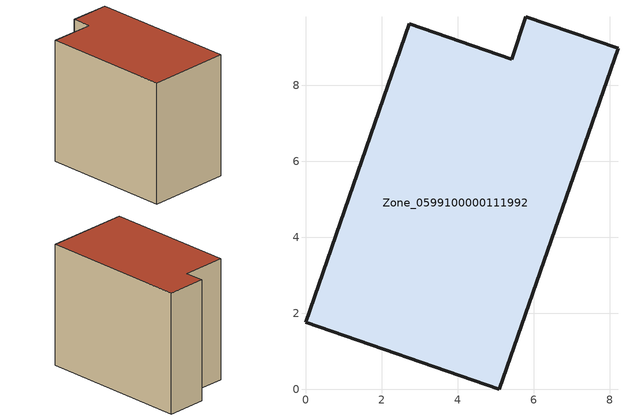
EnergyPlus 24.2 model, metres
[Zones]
Zone_0599100000111992
 floor ground (C_G): 5.1,0 0,1.77 2.73,9.62 5.42,8.68 5.8,9.81 8.22,8.97 z0
 wall outside (C_F): 5.8,9.81 5.42,8.68 2.73,9.62 0,1.77 5.1,0 8.22,8.97 5.8,9.81 z0:7.86
 roof outside (C_R): 5.1,0 8.22,8.97 5.8,9.81 5.42,8.68 2.73,9.62 0,1.77 z7.86
[BUILDING]
Pand.0599100000111992: North Axis=0; Terrain=City; Loads Convergence Tolerance Value=0.04; Temperature Convergence Tolerance Value=0.4; Solar Distribution=FullExterior; Maximum Number of Warmup Days=25; Minimum Number of Warmup Days=1
[Site:Location]
Rotterdam.The.Hague.AP_ZH_NLD Design_Conditions: Latitude=51.96; Longitude=4.45; Time Zone=1; Elevation=-4.5
[SITE:GROUNDTEMPERATURE:BUILDINGSURFACE]
18, 18, 18, 18, 18, 18, 18, 18, 18, 18, 18, 18
[MATERIAL] Thermal Absorptance=0.9; Solar Absorptance=0.7; Visible Absorptance=0.7
Name | Roughness | Thickness | Conductivity | Density | Specific Heat
G.TI.1975-1991 | MediumSmooth | 0.15 | 0.288461 | 540 | 1210
F.TI.1975-1991 | Rough | 0.3 | 0.230769 | 1920 | 840
R.TI.1975-1991 | MediumRough | 0.2 | 0.153846 | 1500 | 1000
[CONSTRUCTION]
C_G: G.TI.1975-1991
C_F: F.TI.1975-1991
C_R: R.TI.1975-1991
[ZONE]
Zone_0599100000111992: Type=1; Multiplier=1; Ceiling Height=Autocalculate; Volume=Autocalculate; Floor Area=autocalculate; Part of Total Floor Area=Yes
[ZONEINFILTRATION:DESIGNFLOWRATE]
Infil_Zone_0599100000111992: Zone or ZoneList or Space or SpaceList=Zone_0599100000111992; Schedule=AlwaysOn; Design Flow Rate Calculation Method=Flow/Area; Flow Rate per Floor Area=0.003; Constant Term Coefficient=1; Temperature Term Coefficient=0; Velocity Term Coefficient=0; Velocity Squared Term Coefficient=0
[HVACTEMPLATE:ZONE:IDEALLOADSAIRSYSTEM]
Zone_0599100000111992: Maximum Heating Supply Air Temperature=50; Minimum Cooling Supply Air Temperature=13; Maximum Heating Supply Air Humidity Ratio=0.0156; Minimum Cooling Supply Air Humidity Ratio=0.0077; Heating Limit=NoLimit; Cooling Limit=NoLimit; Dehumidification Control Type=ConstantSensibleHeatRatio; Cooling Sensible Heat Ratio=0.7; Dehumidification Setpoint=60; Humidification Control Type=None; Humidification Setpoint=30; Outdoor Air Method=None; Outdoor Air Flow Rate per Person=0.00944; Outdoor Air Flow Rate per Zone Floor Area=0; Outdoor Air Flow Rate per Zone=0; Demand Controlled Ventilation Type=None; Outdoor Air Economizer Type=NoEconomizer; Heat Recovery Type=None; Sensible Heat Recovery Effectiveness=0.7; Latent Heat Recovery Effectiveness=0.65
[ZONECONTROL:THERMOSTAT]
ThermostatControl_Zone_0599100000111992: Zone or ZoneList=Zone_0599100000111992; Control Type Schedule=DualSetpointControlType; Control 1=Thermostat_Zone_0599100000111992; Temperature Difference Between Cutout And Setpoint=0
[THERMOSTATSETPOINT:DUALSETPOINT]
Thermostat_Zone_0599100000111992: Heating Setpoint Temperature Schedule=HeatingSetpoint_Zone_0599100000111992; Cooling Setpoint Temperature Schedule=CoolingSetpoint_Zone_0599100000111992
[SCHEDULE:COMPACT]
HeatingSetpoint_Zone_0599100000111992: Through: 12/31, For: AllDays, Until: 24:00, 21
CoolingSetpoint_Zone_0599100000111992: Through: 12/31, For: AllDays, Until: 24:00, 24
DualSetpointControlType: Through: 12/31, For: AllDays, Until: 24:00, 4
AlwaysOn: Through: 12/31, For: AllDays, Until: 24:00, 1
